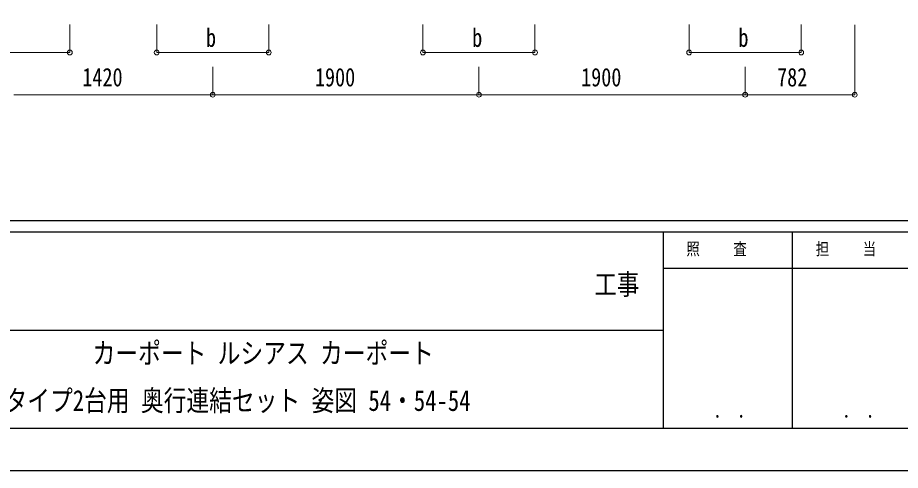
# Model space of a CAD drawing. Units: millimetres, scale not verified. Extents: x -16820 to 16820, y -11880 to 11880.
# Drawn here: x 573 to 6873, y -11880 to -8649 of the extents above; entities that cross this region are included whole.
import ezdxf
from ezdxf.enums import TextEntityAlignment as Align

# ---------------------------------------------------------------- set-up
doc = ezdxf.new("R2010")
doc.units = ezdxf.units.MM
doc.header["$LTSCALE"] = 40
doc.layers.add('0-2_USER1', color=92, linetype='Continuous')
doc.layers.add('0-7_YKK_ZWAK', color=134, linetype='Continuous')
doc.layers.add('0-6_YKK_D', color=200, linetype='Continuous', lineweight=18)
doc.styles.add('ＭＳ ゴシック', font='')
doc.styles.get('ＭＳ ゴシック').set_extended_font_data('MS Gothic')

msp = doc.modelspace()

# ---------------------------------------------------------------- linework, layer by layer
at = {"layer": '0-6_YKK_D'}
for p, q in [((945.09, -8699.09), (945.09, -8899.09)), ((1565.09, -8699.09), (1565.09, -8899.09)), ((2365.09, -8699.09), (2365.09, -8899.09)), ((3465.09, -8699.09), (3465.09, -8899.09)), ((4265.09, -8699.09), (4265.09, -8899.09)), ((5365.1, -8699.09), (5365.1, -8899.09)), ((6165.1, -8699.09), (6165.1, -8899.09)), ((6547.3, -8699.62), (6547.3, -9200.62)), ((145.09, -8898.09), (945.09, -8898.09)), ((1565.09, -8898.09), (2365.09, -8898.09)), ((3465.09, -8898.09), (4265.09, -8898.09)), ((5365.1, -8898.09), (6165.1, -8898.09)), ((1965.21, -8999.62), (1965.21, -9200.62)), ((1965.21, -8999.62), (1965.21, -9200.62)), ((3865.21, -8999.62), (3865.21, -9200.62)), ((3865.21, -8999.62), (3865.21, -9200.62)), ((5765.2, -8999.62), (5765.2, -9200.62)), ((5765.2, -8999.62), (5765.2, -9200.62)), ((545.21, -9199.62), (1965.21, -9199.62)), ((1965.21, -9199.62), (3865.21, -9199.62)), ((3865.21, -9199.62), (5765.2, -9199.62)), ((6547.3, -9199.62), (5765.2, -9199.62))]:
    msp.add_line(p, q, dxfattribs=at)
for centre in [(945.09, -8898.09), (1565.09, -8898.09), (2365.09, -8898.09), (3465.09, -8898.09), (4265.09, -8898.09), (5365.1, -8898.09), (6165.1, -8898.09), (1965.21, -9199.62), (1965.21, -9199.62), (3865.21, -9199.62), (3865.21, -9199.62), (5765.2, -9199.62), (5765.2, -9199.62), (6547.3, -9199.62)]:
    msp.add_circle(centre, 17, dxfattribs=at)
at = {"layer": '0-7_YKK_ZWAK'}
for p, q in [((15580.08, -10100), (-15619.92, -10100)), ((5180.08, -10180), (-19.92, -10180)), ((6100.08, -10180), (6100.08, -11580)), ((7940.08, -10440), (5180.08, -10440)), ((-19.92, -10880), (5180.08, -10880)), ((-19.92, -11580), (5180.08, -11580)), ((5180.08, -11580), (7940.08, -11580))]:
    msp.add_line(p, q, dxfattribs=at)
msp.add_lwpolyline([(-16820, -11880), (16820, -11880), (16820, 11880), (-16820, 11880)], close=True, dxfattribs=at)
msp.add_lwpolyline([(7940.08, -10180), (5180.08, -10180), (5180.08, -11580)], dxfattribs=at)

# ---------------------------------------------------------------- texts
at = {"layer": '0-2_USER1', "style": 'ＭＳ ゴシック', "width": 0.8}
for s, p in [('カーポート ルシアス カーポート', (1107.65, -11162.33)), ('1500タイプ2台用 奥行連結セット 姿図 54・54-54', (154.91, -11500.67))]:
    msp.add_text(s, height=148.8, dxfattribs=at).set_placement(p, align=Align.BOTTOM_LEFT)
at = {"layer": '0-6_YKK_D', "style": 'ＭＳ ゴシック', "width": 0.8}
for s, p in [('b', (1917.09, -8897.29)), ('b', (3817.09, -8897.29)), ('b', (5717.1, -8897.29)), ('1420', (1034.41, -9179.62)), ('1900', (2694.41, -9179.62)), ('1900', (4594.41, -9179.62)), ('782', (5993.05, -9179.62))]:
    msp.add_text(s, height=132, dxfattribs=at).set_placement(p, align=Align.BOTTOM_LEFT)
at = {"layer": '0-7_YKK_ZWAK', "style": 'ＭＳ ゴシック', "width": 0.8}
for s, height, p in [('照     査', 87.98, (5345.68, -10370)), ('担     当', 87.98, (6268.88, -10370)), ('工事', 146.6, (4689.33, -10669.86)), ('． ．', 103.7, (5540, -11537.41)), ('． ．', 103.7, (6460, -11537.41))]:
    msp.add_text(s, height=height, dxfattribs=at).set_placement(p, align=Align.BOTTOM_LEFT)

doc.saveas('drawing.dxf')
